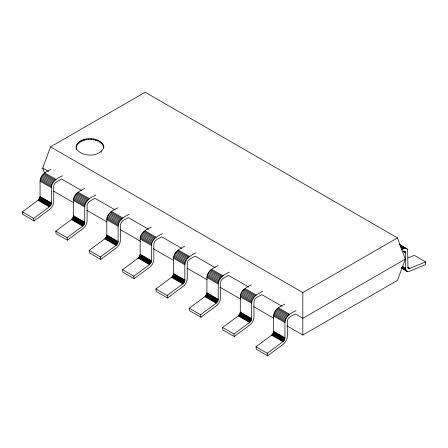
<?xml version="1.0" encoding="UTF-8"?>
<svg xmlns="http://www.w3.org/2000/svg" width="448" height="448" viewBox="0 0 448 448"><rect width="100%" height="100%" fill="white"/><g stroke="black" fill="none" stroke-linecap="round" stroke-linejoin="round"><path stroke-width="0.67" d="M103.813 147.862C103.337 134.982 73.394 135.643 76.474 149.71L76.048 147.571M287.095 325.937L302.826 335.02L302.826 292.544L50.518 146.871L42.7 168.112L44.593 173.258M81.9 190.742L61.617 179.032C58.806 180.846 53.866 182.157 53.732 186.312L53.732 201.594C53.626 204.607 52.018 207.502 49.661 209.35L34.026 220.914L22.73 214.39L22.4 211.876L38.035 200.312L39.609 198.324L40.074 196.437L40.074 181.154C40.158 174.978 46.295 171.494 51.201 169.271M34.026 220.914L33.701 218.4L49.336 206.836L50.91 204.848L51.369 202.955L51.369 187.678C51.458 181.502 57.596 178.018 62.502 175.795M115.27 210.011L94.987 198.302C92.176 200.11 87.237 201.426 87.102 205.582L87.102 220.858C86.996 223.877 85.389 226.766 83.031 228.614L67.396 240.178L56.101 233.66L55.77 231.146L71.406 219.582L72.979 217.588L73.438 215.701L73.438 200.424C73.528 194.242 79.666 190.764 84.571 188.535M67.396 240.178L67.071 237.67L82.706 226.1L84.274 224.112L84.739 222.225L84.739 206.948C84.829 200.766 90.966 197.288 95.866 195.059M148.641 229.275L128.358 217.566C125.546 219.38 120.607 220.69 120.473 224.846L120.473 240.122C120.366 243.141 118.759 246.03 116.402 247.884L100.766 259.448L89.471 252.924L89.141 250.41L104.776 238.846L106.35 236.858L106.809 234.965L106.809 219.688C106.898 213.506 113.036 210.028 117.942 207.799M100.766 259.448L100.436 256.934L116.071 245.37L117.645 243.376L118.11 241.489L118.11 226.212C118.199 220.03 124.337 216.552 129.237 214.323M182.011 248.539L161.728 236.83C158.917 238.644 153.978 239.954 153.843 244.115L153.843 259.392C153.737 262.405 152.13 265.3 149.772 267.148L134.137 278.712L122.842 272.188L122.511 269.674L138.146 258.11L139.72 256.122L140.179 254.234L140.179 238.952C140.269 232.775 146.406 229.292 151.312 227.069M134.137 278.712L133.806 276.198L149.442 264.634L151.015 262.646L151.48 260.753L151.48 245.476C151.564 239.299 157.707 235.816 162.607 233.593M215.376 267.809L195.098 256.099C192.287 257.908 187.348 259.224 187.214 263.379L187.214 278.656C187.107 281.674 185.5 284.564 183.142 286.412L167.507 297.982L156.206 291.458L155.882 288.943L171.517 277.379L173.09 275.386L173.55 273.498L173.55 258.222C173.639 252.039 179.777 248.562 184.682 246.333M167.507 297.982L167.177 295.467L182.812 283.903L184.386 281.91L184.85 280.022L184.85 264.746C184.934 258.563 191.078 255.086 195.978 252.857M248.746 287.073L228.469 275.363C225.658 277.178 220.718 278.488 220.584 282.643L220.584 297.92C220.478 300.938 218.87 303.828 216.513 305.682L200.878 317.246L189.577 310.722L189.252 308.207L204.887 296.643L206.461 294.655L206.92 292.762L206.92 277.486C207.01 271.309 213.147 267.826 218.053 265.602M200.878 317.246L200.547 314.731L216.182 303.167L217.756 301.174L218.221 299.286L218.221 284.01C218.305 277.827 224.448 274.35 229.348 272.121M282.117 306.337L261.839 294.627C259.022 296.442 254.089 297.752 253.954 301.913L253.954 317.19C253.848 320.202 252.241 323.098 249.883 324.946L234.248 336.51L222.947 329.986L222.622 327.471L238.258 315.907L239.826 313.919L240.29 312.032L240.29 296.755C240.38 290.573 246.518 287.095 251.423 284.866M234.248 336.51L233.918 333.995L249.553 322.431L251.126 320.443L251.591 318.55L251.591 303.274C251.675 297.097 257.813 293.614 262.718 291.39M50.518 146.871L145.174 92.221L397.482 237.894L405.3 259.129L302.826 318.293L295.21 313.897C292.393 315.711 287.459 317.022 287.325 321.177L287.325 336.454C287.218 339.472 285.611 342.362 283.254 344.215L267.618 355.779L256.318 349.255L255.987 346.741L271.622 335.177L273.196 333.183L273.661 331.296L273.661 316.019C273.75 309.837 279.888 306.359 284.788 304.13M267.618 355.779L267.288 353.265L282.923 341.701L284.497 339.707L284.962 337.82L284.962 322.543C285.046 316.361 291.183 312.883 296.089 310.654M408.05 257.936L414.299 255.338L425.6 261.862L425.27 264.757L408.901 271.482L406.98 271.27L401.632 268.178M76.048 146.927C80.366 136.847 99.495 136.847 103.813 146.927L103.813 146.171M103.813 147.571C99.484 157.41 82.348 157.315 76.474 148.954M405.3 259.129L397.482 280.37L302.826 335.02M302.826 292.544L397.482 237.894M401.453 249.822L404.023 248.422L406.241 248.338M403.2 251.546L404.718 251.306L405.53 252.459L405.625 269.018L406.09 270.39L406.98 271.27M399.689 244.552L406.823 248.674L407.646 249.844L407.926 266.823L408.638 268.363L409.965 268.352L425.6 261.862M399.566 244.72L407.294 249.183M400.058 245.465L404.818 248.209M400.45 246.366L404.023 248.422M400.82 247.442L403.2 248.814M404.057 251.042L405.25 251.731M403.637 251.031L405.423 252.062M403.15 251.087L405.53 252.459M403.183 251.535L405.563 252.913M408.178 267.322L409.965 268.352M407.814 267.439L409.601 268.47M408.061 267.826L409.248 268.509M407.736 267.786L408.929 268.475M402.59 266.47L405.563 268.19M402.058 266.958L405.625 269.018M402.231 267.697L405.804 269.758M401.335 267.646L406.09 270.39M401.61 268.061L407.557 271.494M42.7 168.112L48.558 171.494M44.8 172.967L56.101 179.486M78.17 192.231L89.471 198.755M111.541 211.495L122.842 218.019M144.911 230.765L156.206 237.283M178.282 250.029L189.577 256.553M211.652 269.293L222.947 275.817M245.022 288.562L256.318 295.086M278.393 307.826L289.688 314.35M43.977 173.522L55.278 180.046M77.347 192.786L88.648 199.31M110.718 212.055L122.018 218.579M144.088 231.319L155.389 237.843M177.458 250.583L188.759 257.107M210.829 269.853L222.13 276.377M244.199 289.117L255.5 295.641M277.57 308.386L288.87 314.905M43.182 174.227L54.482 180.751M76.552 193.497L87.853 200.015M109.922 212.761L121.223 219.285M143.293 232.025L154.594 238.549M176.663 251.294L187.964 257.813M210.034 270.558L221.329 277.082M243.404 289.822L254.699 296.346M276.774 309.092L288.07 315.61M42.437 175.062L53.732 181.586M75.807 194.326L87.102 200.85M109.178 213.595L120.473 220.119M142.548 232.859L153.843 239.383M175.918 252.123L187.214 258.647M209.283 271.393L220.584 277.917M242.654 290.657L253.954 297.181M276.024 309.926L287.325 316.445M41.759 175.997L53.06 182.521M75.13 195.266L86.43 201.785M108.5 214.53L119.801 221.054M141.87 233.794L153.171 240.318M175.241 253.064L186.542 259.582M208.611 272.328L219.906 278.852M241.982 291.592L253.277 298.116M275.352 310.862L286.647 317.38M41.177 177.005L52.478 183.529M74.547 196.274L85.848 202.798M107.918 215.538L119.218 222.062M141.288 234.808L152.583 241.326M174.658 254.072L185.954 260.596M208.029 273.336L219.324 279.86M241.399 292.606L252.694 299.124M274.77 311.87L286.065 318.394M40.706 178.058L52.002 184.582M74.077 197.327L85.372 203.851M107.447 216.591L118.742 223.115M140.812 235.861L152.113 242.379M174.182 255.125L185.483 261.649M207.553 274.389L218.854 280.913M240.923 293.658L252.224 300.177M274.294 312.922L285.594 319.446M40.354 179.122L51.654 185.646M73.724 198.391L85.025 204.915M107.094 217.655L118.395 224.179M140.465 236.925L151.766 243.443M173.835 256.189L185.136 262.713M207.206 275.453L218.506 281.977M240.576 294.722L251.877 301.241M273.946 313.986L285.247 320.51M40.141 180.169L51.442 186.693M73.511 199.433L84.812 205.957M106.882 218.697L118.182 225.221M140.252 237.966L151.553 244.49M173.622 257.23L184.923 263.754M206.993 276.494L218.294 283.018M240.363 295.764L251.664 302.288M273.734 315.028L285.029 321.552M40.074 181.154L51.369 187.678M73.438 200.424L84.739 206.948M106.809 219.688L118.11 226.212M140.179 238.952L151.48 245.476M173.55 258.222L184.85 264.746M206.92 277.486L218.221 284.01M240.29 296.755L251.591 303.274M273.661 316.019L284.962 322.543M53.542 191.094L73.511 202.625M86.822 210.308L106.786 221.838M120.098 229.522L140.672 241.399M153.378 248.735L173.342 260.26M187.258 268.296L207.228 279.826M219.934 287.162L240.503 299.04M253.814 306.723L273.784 318.248M40.074 196.437L51.369 202.955M73.438 215.701L84.739 222.225M106.809 234.965L118.11 241.489M140.179 254.234L151.48 260.753M173.55 273.498L184.85 280.022M206.92 292.762L218.221 299.286M240.29 312.032L251.591 318.55M273.661 331.296L284.962 337.82M40.04 196.885L51.341 203.409M73.41 216.149L84.711 222.673M106.781 235.418L118.082 241.937M140.151 254.682L151.452 261.206M173.522 273.946L184.817 280.47M206.892 293.216L218.187 299.734M240.262 312.48L251.558 319.004M273.633 331.744L284.928 338.268M39.95 197.355L51.251 203.879M73.321 216.625L84.622 223.143M106.691 235.889L117.992 242.413M140.062 255.153L151.362 261.677M173.432 274.422L184.733 280.941M206.802 293.686L218.103 300.21M240.173 312.95L251.468 319.474M273.543 332.22L284.838 338.744M39.805 197.842L51.106 204.361M73.175 217.106L84.476 223.63M106.546 236.37L117.846 242.894M139.916 255.64L151.217 262.164M173.286 274.904L184.587 281.428M206.657 294.168L217.958 300.692M240.027 313.438L251.328 319.962M273.398 332.702L284.693 339.226M39.609 198.324L50.91 204.848M72.979 217.588L84.274 224.112M106.35 236.858L117.645 243.376M139.72 256.122L151.015 262.646M173.09 275.386L184.386 281.91M206.461 294.655L217.756 301.174M239.826 313.919L251.126 320.443M273.196 333.183L284.497 339.707M39.362 198.794L50.663 205.318M72.733 218.058L84.028 224.582M106.103 237.322L117.398 243.846M139.474 256.592L150.769 263.116M172.844 275.856L184.139 282.38M206.214 295.126L217.51 301.644M239.579 314.39L250.88 320.914M272.95 333.654L284.25 340.178M39.071 199.237L50.372 205.761M72.442 218.501L83.742 225.025M105.812 237.77L117.113 244.294M139.182 257.034L150.483 263.558M172.553 276.304L183.854 282.822M205.923 295.568L217.224 302.092M239.294 314.832L250.594 321.356M272.664 334.102L283.965 340.62M38.752 199.646L50.047 206.17M72.122 218.91L83.418 225.434M105.493 238.179L116.788 244.703M138.863 257.443L150.158 263.967M172.234 276.707L183.529 283.231M205.598 295.977L216.899 302.501M238.969 315.241L250.27 321.765M272.339 334.51L283.64 341.029M38.399 200.01L49.7 206.528M71.77 219.274L83.07 225.798M105.14 238.538L116.441 245.062M138.51 257.807L149.811 264.331M171.881 277.071L183.182 283.595M205.251 296.335L216.552 302.859M238.622 315.605L249.922 322.129M271.992 334.869L283.293 341.393M38.035 200.312L49.336 206.836M71.406 219.582L82.706 226.1M104.776 238.846L116.071 245.37M138.146 258.11L149.442 264.634M171.517 277.379L182.812 283.903M204.887 296.643L216.182 303.167M238.258 315.907L249.553 322.431M271.622 335.177L282.923 341.701M22.4 211.876L33.701 218.4M55.77 231.146L67.071 237.67M89.141 250.41L100.436 256.934M122.511 269.674L133.806 276.198M155.882 288.943L167.177 295.467M189.252 308.207L200.547 314.731M222.622 327.471L233.918 333.995M255.987 346.741L267.288 353.265M103.393 144.788L103.393 145.55M102.558 143.472L102.558 144.228M101.343 142.257L101.343 143.018M101.343 151.486L101.343 152.247M99.786 141.182L99.786 141.943M97.922 140.28L97.922 141.042M95.822 139.58L95.822 140.342M93.537 139.098L93.537 139.86M91.146 138.858L91.146 139.614M88.715 138.858L88.715 139.614M86.324 139.098L86.324 139.86M84.039 139.58L84.039 140.342M81.939 140.28L81.939 141.042M80.08 141.182L80.08 141.943M78.518 142.257L78.518 143.018M77.302 143.472L77.302 144.228M76.474 144.788L76.474 145.55"/></g></svg>
